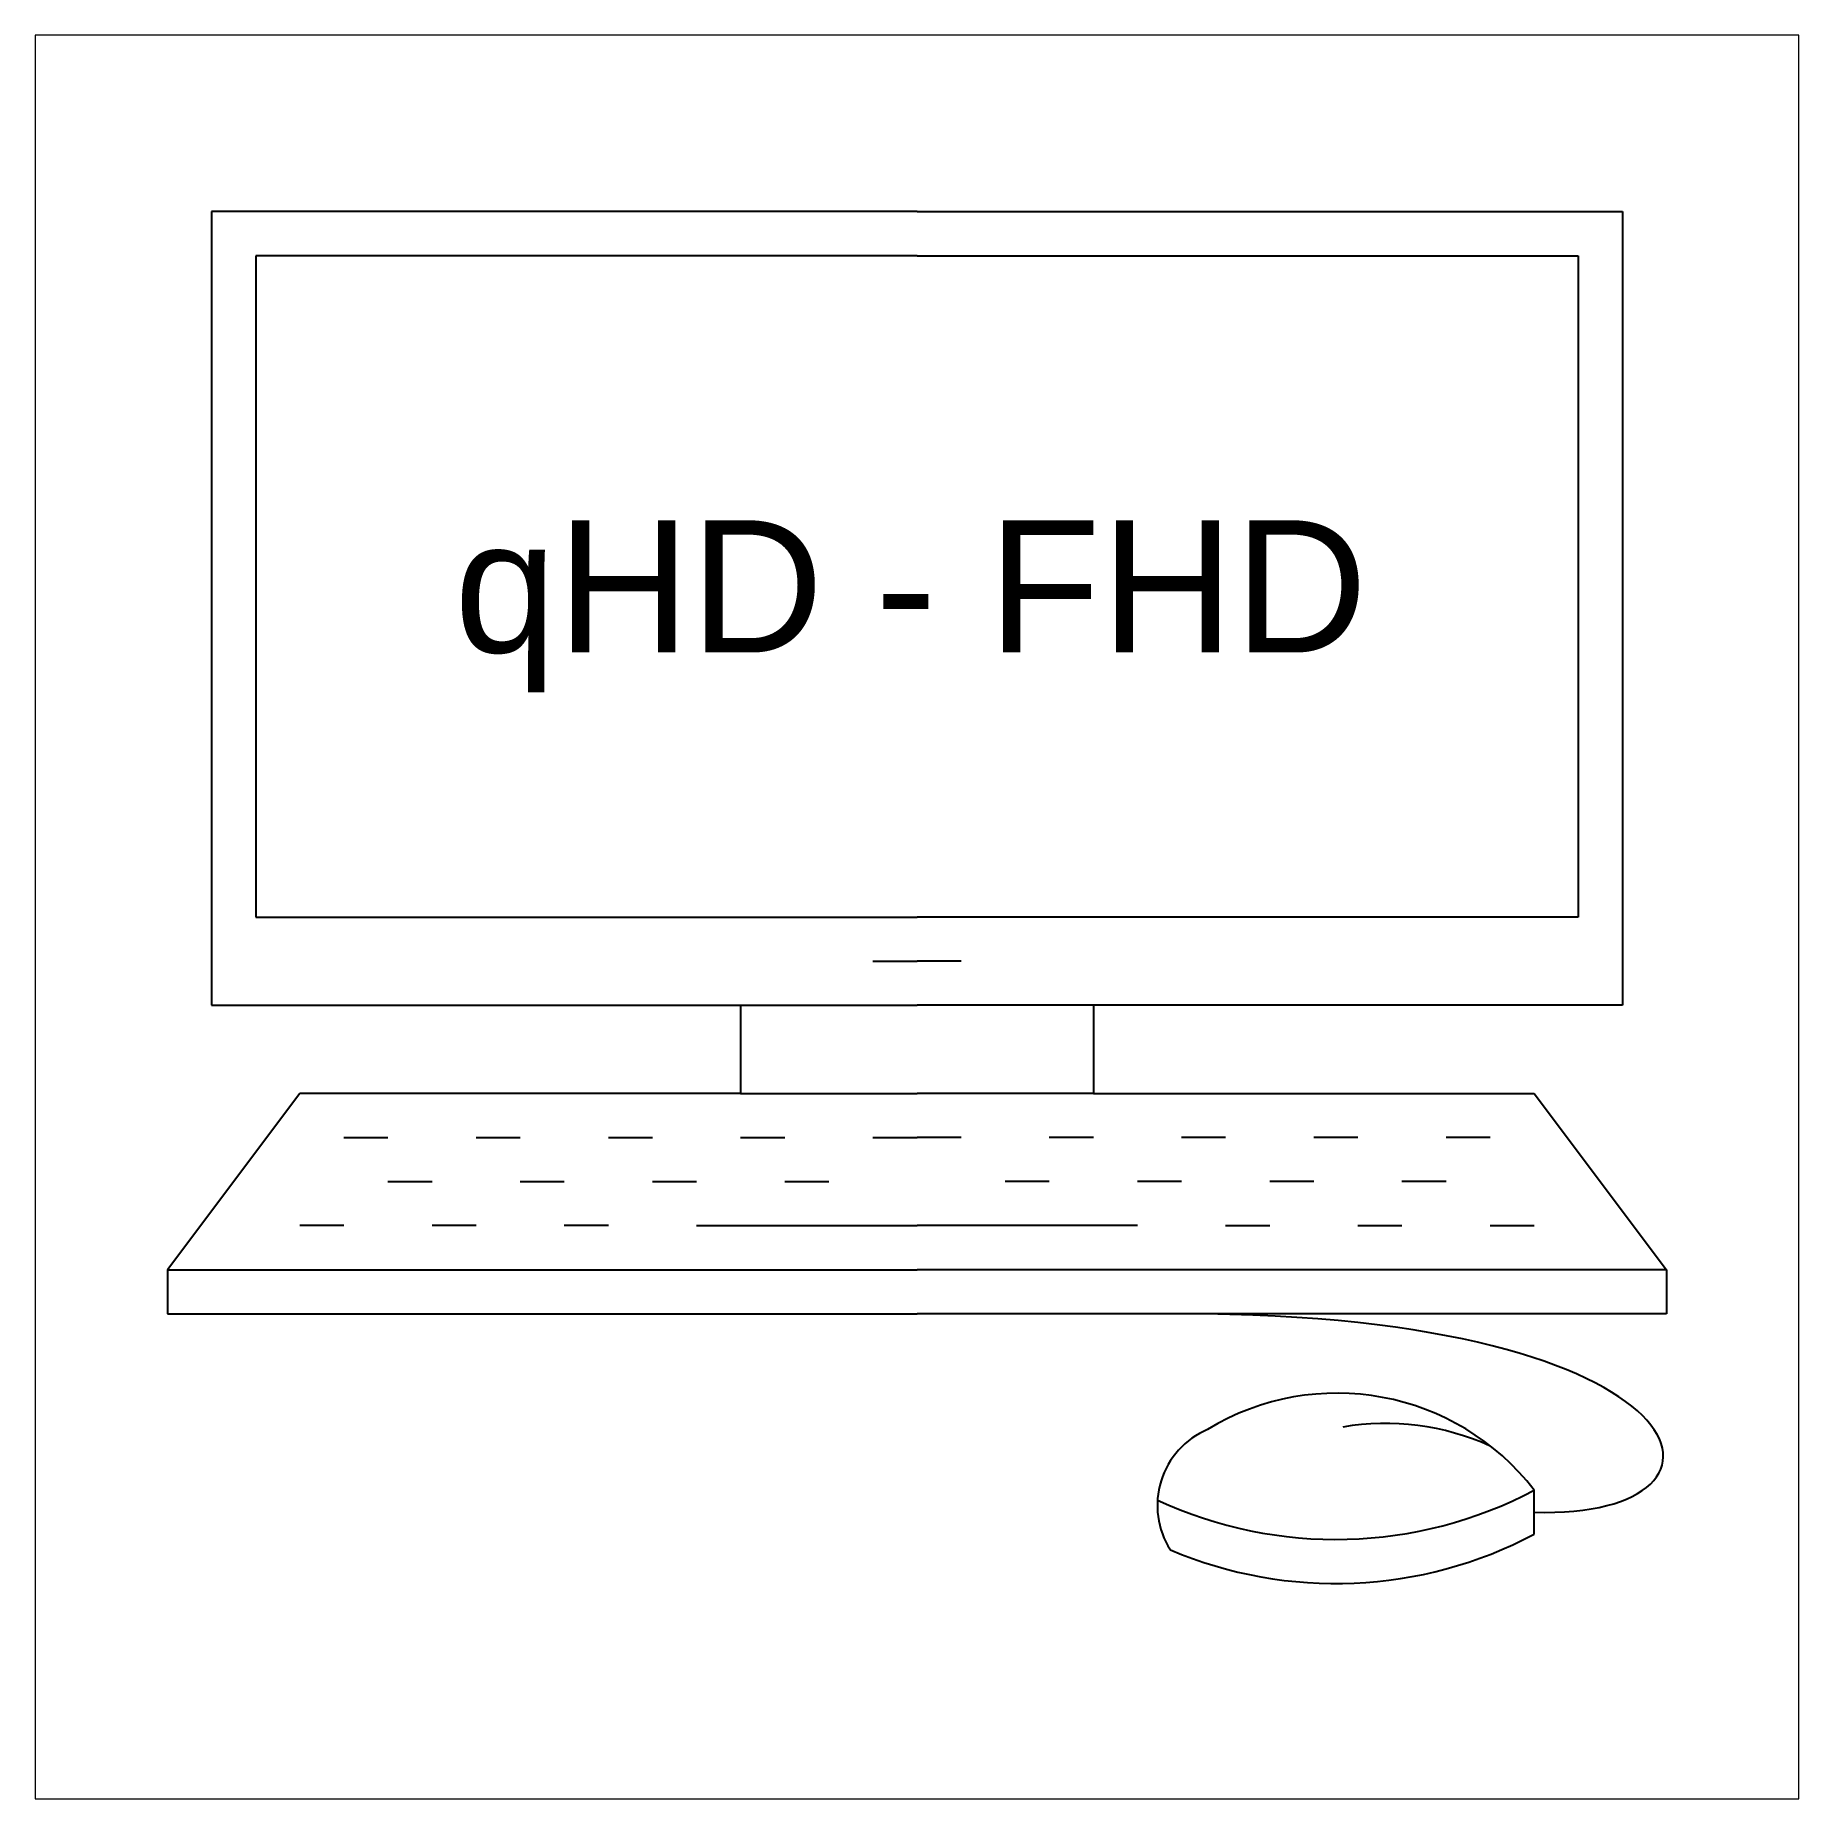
# Model space of a CAD drawing. Header units: millimetres. Extents: x -20 to 20, y -20 to 20.
import ezdxf

# ---------------------------------------------------------------- set-up
doc = ezdxf.new("R2010")
doc.units = ezdxf.units.MM
doc.layers.get('0').update_dxf_attribs({"lineweight": 25, "true_color": 0xffffff})
doc.styles.add('textstyle0', font='')
doc.styles.get('textstyle0').set_extended_font_data('Liberation Sans')

msp = doc.modelspace()

# ---------------------------------------------------------------- linework, layer by layer
at = {"color": 7, "lineweight": 0, "true_color": 0xffffff}
for p, q in [((20, 20), (-20, 20)), ((-20, 20), (-20, -20)), ((20, -20), (20, 20)), ((-20, -20), (20, -20))]:
    msp.add_line(p, q, dxfattribs=at)
at = {"color": 7, "true_color": 0xffffff}
for p, q in [((0, 16), (-16, 16)), ((-16, 16), (-16, -2)), ((0, 16), (16, 16)), ((16, 16), (16, -2)), ((0, 15), (-15, 15)), ((-15, 15), (-15, 0)), ((0, 15), (15, 15)), ((15, 15), (15, 0)), ((-15, 0), (0, 0)), ((15, 0), (0, 0)), ((-1, -1), (0, -1)), ((1, -1), (0, -1)), ((-16, -2), (0, -2)), ((-4, -2), (-4, -4)), ((16, -2), (0, -2)), ((4, -2), (4, -4)), ((-14, -4), (-17, -8)), ((-4, -4), (-14, -4)), ((-4, -4), (0, -4)), ((4, -4), (0, -4)), ((4, -4), (14, -4)), ((14, -4), (17, -8)), ((-13, -5), (-12, -5)), ((-10, -5), (-9, -5)), ((-7, -5), (-6, -5)), ((-4, -5), (-3, -5)), ((-1, -5), (0, -5)), ((1, -5), (0, -5)), ((4, -5), (3, -5)), ((7, -5), (6, -5)), ((10, -5), (9, -5)), ((13, -5), (12, -5)), ((-12, -6), (-11, -6)), ((-9, -6), (-8, -6)), ((-6, -6), (-5, -6)), ((-3, -6), (-2, -6)), ((6, -6), (5, -6)), ((9, -6), (8, -6)), ((3, -6), (2, -6)), ((12, -6), (11, -6)), ((-13, -7), (-14, -7)), ((-10, -7), (-11, -7)), ((-7, -7), (-8, -7)), ((-5, -7), (0, -7)), ((5, -7), (0, -7)), ((7, -7), (8, -7)), ((10, -7), (11, -7)), ((13, -7), (14, -7)), ((-17, -8), (0, -8)), ((-17, -8), (-17, -9)), ((17, -8), (0, -8)), ((17, -8), (17, -9)), ((-17, -9), (0, -9)), ((17, -9), (0, -9)), ((14, -14), (14, -13))]:
    msp.add_line(p, q, dxfattribs=at)
for centre, radius, start, end in [((9.528, -16.447), 5.646, 37.6241, 121.3303), ((10.625, -17.225), 5.739, 65.5609, 99.7128), ((7.321, -13.346), 1.87, 112.9331, 212.6508), ((9.5, -4.5), 9.618, 245.1308, 297.8973), ((9.5, -5.5), 9.618, 247.0314, 297.8973)]:
    msp.add_arc(centre, radius, start, end, dxfattribs=at)
msp.add_open_spline([(14, -13.5), (19.211, -13.659), (18, -9), (6, -9)], degree=3, dxfattribs=at)

# ---------------------------------------------------------------- texts
at = {"insert": (-10.5, 9), "char_height": 3, "attachment_point": 1, "style": 'textstyle0'}
msp.add_mtext('qHD - FHD', dxfattribs=at)

doc.saveas('drawing.dxf')
